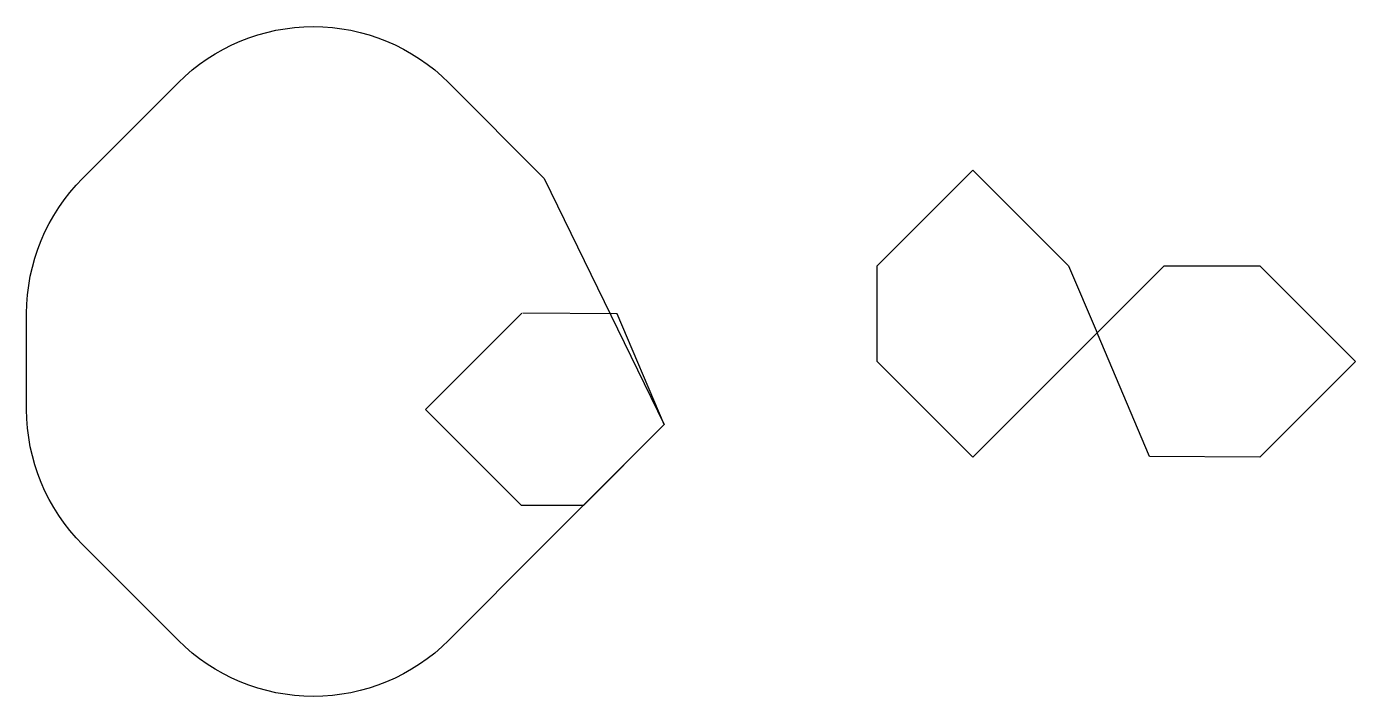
# Model space of a CAD drawing. Header units: millimetres. Extents: x -89 to 50, y -25 to 45.
import ezdxf

# ---------------------------------------------------------------- set-up
doc = ezdxf.new("R2010")
doc.units = ezdxf.units.MM
doc.layers.get('0').update_dxf_attribs({"lineweight": 25})

msp = doc.modelspace()

# ---------------------------------------------------------------- linework, layer by layer
for p, q in [((-34.82, 29.14), (-22.28, 3.4)), ((20, 20), (22.99, 12.99)), ((-37.19, 15.06), (-47.25, 5)), ((-27.22, 14.99), (-37.06, 15.05)), ((-22.28, 3.4), (-27.22, 14.99)), ((20, 10), (22.99, 12.99)), ((-47.25, 5), (-37.25, -5)), ((-34.82, -9.14), (-22.28, 3.4)), ((-30.68, -5), (-22.28, 3.4)), ((-37.25, -5), (-30.68, -5))]:
    msp.add_line(p, q)
at = {"flags": 128}
msp.add_lwpolyline([(-34.82, -9.14), (-44.82, -19.14, -0.414214), (-73.11, -19.14), (-83.11, -9.14, -0.198912), (-88.96, 5), (-88.96, 15, -0.198912), (-83.11, 29.14), (-73.11, 39.14, -0.414214), (-44.82, 39.14), (-34.82, 29.14)], format="xyb", dxfattribs=at)
for points in [[(20, 10), (10, 0), (0, 10), (0, 20), (10, 30), (20, 20)], [(22.99, 12.99), (30, 20), (40, 20), (50, 10), (40, 0), (28.48, 0.08), (22.99, 12.99)]]:
    msp.add_lwpolyline(points, dxfattribs=at)

doc.saveas('drawing.dxf')
